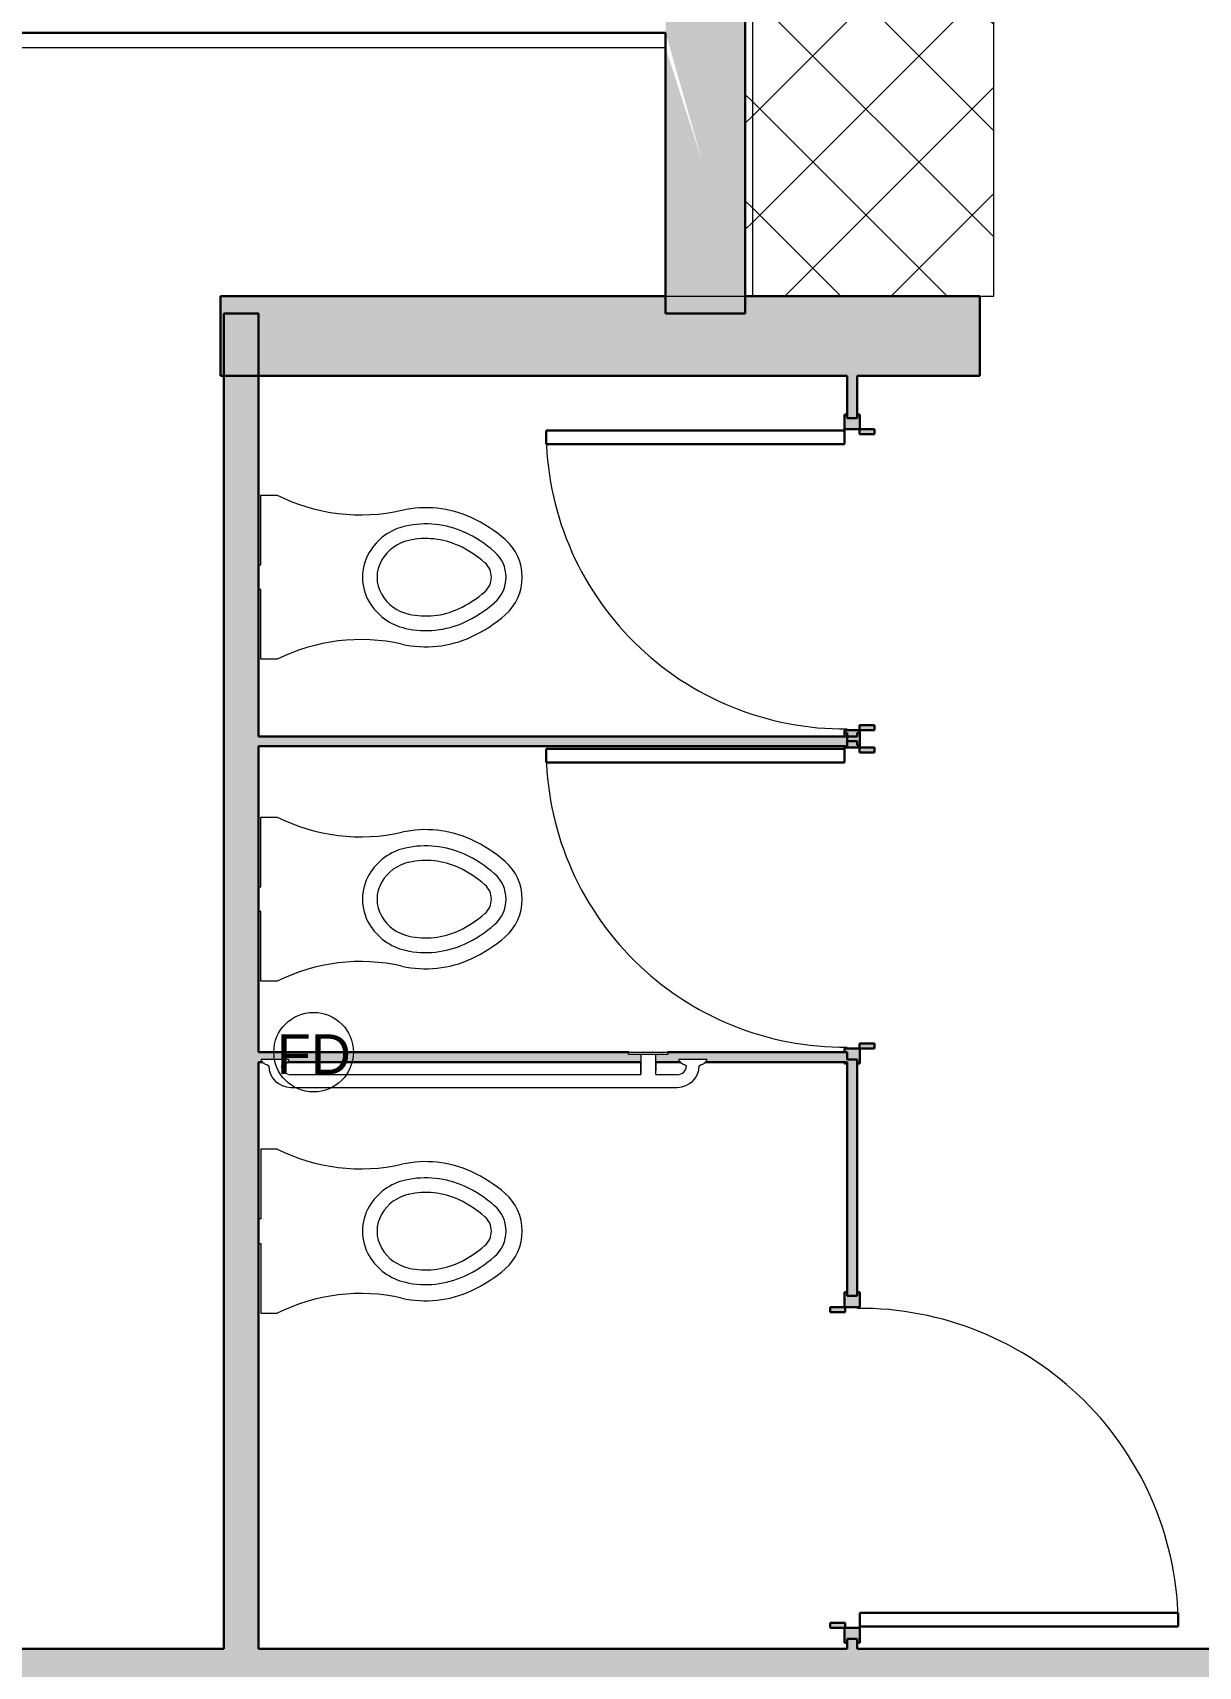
# Model space of a CAD drawing. Header units: inches. Extents: x -3744 to 107, y 238 to 2359.
# Drawn here: x -889.6 to -772.4, y 1431.6 to 1595.9 of the extents above; entities that cross this region are included whole.
import ezdxf

# ---------------------------------------------------------------- set-up
doc = ezdxf.new("R2010")
doc.units = ezdxf.units.IN
doc.header["$MEASUREMENT"] = 0
for name, color, linetype, lineweight in [('A-ANNO-NOTE', 131, 'Continuous', 9), ('A-DOOR', 31, 'Continuous', 18), ('A-WALL', 113, 'Continuous', 18), ('A-WALL-PATT', 111, 'Continuous', 18), ('I-FURN', 30, 'Continuous', 9), ('I-WALL', 2, 'Continuous', 18), ('P-SANR-FIXT', 6, 'Continuous', 18), ('Q-CASE', 31, 'Continuous', 18)]:
    doc.layers.add(name, color=color, linetype=linetype, lineweight=lineweight)
doc.styles.add('Arial_1', font='arial.ttf', dxfattribs={"height": 4})
pattern_1 = [(315, (-1616.66, -817.965), (5.341485, 5.341485), []), (45, (-1616.66, -817.965), (-5.341485, 5.341485), [])]

# ---------------------------------------------------------------- blocks, each defined once
blk = doc.blocks.new('Door - Single - Solid Door 3-7003994-Level 05  CONSTRUCTION')
at = {"layer": 'A-DOOR'}
h = blk.add_hatch(color=250, dxfattribs=at)
h.paths.add_polyline_path([(-13.63, 0.64), (-13.63, 0.41), (-13.26, 0.41), (-13.26, -0.59), (-13.63, -0.59), (-13.63, -0.86), (-12.13, -0.86), (-12.13, 0.64), (-11.63, 0.64), (-11.63, 2.14), (-12.13, 2.14), (-12.13, 0.68), (-13.63, 0.68)], flags=0)
h.paths.add_polyline_path([(19.62, 0.64), (20.12, 0.64), (20.12, -0.86), (21.62, -0.86), (21.62, -0.59), (21.24, -0.59), (21.24, 0.41), (21.62, 0.41), (21.62, 0.68), (20.12, 0.68), (20.12, 2.14), (19.62, 2.14)], flags=0)
at = {"layer": 'A-DOOR', "color": 8, "lineweight": 30}
for p, q in [((-12.13, 2.14), (-11.63, 2.14)), ((-12.13, 0.68), (-12.13, 2.14)), ((-11.63, 2.14), (-11.63, 0.64)), ((19.62, 2.14), (20.12, 2.14)), ((19.62, 0.64), (19.62, 2.14)), ((20.12, 2.14), (20.12, 0.68)), ((-13.63, 0.68), (-12.13, 0.68)), ((-13.63, 0.41), (-13.63, 0.68)), ((-12.13, 0.64), (-12.13, -0.86)), ((-11.63, 0.64), (-12.13, 0.64)), ((20.12, 0.64), (19.62, 0.64)), ((20.12, 0.68), (21.62, 0.68)), ((20.12, -0.86), (20.12, 0.64)), ((21.62, 0.68), (21.62, 0.41)), ((-13.63, -0.86), (-13.63, -0.59)), ((-12.13, -0.86), (-13.63, -0.86)), ((-10.63, -0.86), (-12.01, -0.86)), ((-12.01, -0.86), (-12.01, -32.86)), ((-10.63, -32.86), (-10.63, -0.86)), ((21.62, -0.86), (20.12, -0.86)), ((21.62, -0.59), (21.62, -0.86)), ((-12.01, -32.86), (-10.63, -32.86))]:
    blk.add_line(p, q, dxfattribs=at)
at = {"layer": 'A-DOOR', "lineweight": 9}
blk.add_arc((-12.01, -0.86), 32, 270, 0.5, dxfattribs=at)
blk = doc.blocks.new('Door - Single - Solid Door 4-V8-Level 05  CONSTRUCTION')
at = {"layer": 'A-DOOR'}
h = blk.add_hatch(color=250, dxfattribs=at)
h.paths.add_polyline_path([(20.62, -0.59), (20.49, -0.59), (20.49, -0.86), (20.62, -0.86)], flags=0)
h.paths.add_polyline_path([(20.62, 0.68), (19.12, 0.68), (19.12, 2.14), (18.62, 2.14), (18.62, 0.64), (19.12, 0.64), (19.12, -0.86), (19.49, -0.86), (19.49, -0.59), (20.24, -0.59), (20.24, 0.41), (20.62, 0.41)], flags=0)
h.paths.add_polyline_path([(-10.63, 2.14), (-11.13, 2.14), (-11.13, 0.68), (-12.63, 0.68), (-12.45, 0.55), (-11.76, 0.41), (-11.76, -0.04), (-12.01, -0.32), (-11.76, -0.59), (-11.26, -0.59), (-11.26, -0.86), (-11.13, -0.86), (-11.13, 0.64), (-10.63, 0.64), (-10.63, 0.74)], flags=0)
h.paths.add_polyline_path([(-11.51, 0.59), (-11.56, 0.55), (-11.76, 0.53)], flags=0)
h.paths.add_polyline_path([(-12.26, -0.71), (-12.51, -0.77), (-12.63, -0.86), (-12.26, -0.86)], flags=0)
at = {"layer": 'A-DOOR', "color": 8, "lineweight": 30}
for p, q in [((-11.13, 2.14), (-10.63, 2.14)), ((-11.13, 0.68), (-11.13, 2.14)), ((-10.63, 2.14), (-10.63, 0.64)), ((18.62, 2.14), (19.12, 2.14)), ((18.62, 0.64), (18.62, 2.14)), ((19.12, 2.14), (19.12, 0.68)), ((-12.63, 0.68), (-11.13, 0.68)), ((-12.63, 0.41), (-12.63, 0.68)), ((-12.26, 0.41), (-12.63, 0.41)), ((-12.26, -0.59), (-12.26, 0.41)), ((-11.13, 0.64), (-11.13, -0.86)), ((-10.63, 0.64), (-11.13, 0.64)), ((19.12, 0.64), (18.62, 0.64)), ((19.12, 0.68), (20.62, 0.68)), ((19.12, -0.86), (19.12, 0.64)), ((20.62, 0.68), (20.62, 0.41)), ((-12.63, -0.59), (-12.26, -0.59)), ((-12.63, -0.86), (-12.63, -0.59)), ((-12.26, -0.86), (-12.63, -0.86)), ((-11.13, -0.86), (-11.26, -0.86)), ((-9.63, -0.86), (-11.01, -0.86)), ((-11.01, -0.86), (-11.01, -30.86)), ((-9.63, -30.86), (-9.63, -0.86)), ((19.49, -0.86), (19.12, -0.86)), ((20.62, -0.86), (20.49, -0.86)), ((20.62, -0.59), (20.62, -0.86)), ((-11.01, -30.86), (-9.63, -30.86))]:
    blk.add_line(p, q, dxfattribs=at)
at = {"layer": 'A-DOOR', "lineweight": 9}
blk.add_arc((-11.01, -0.86), 30, 270, 0.5, dxfattribs=at)
blk = doc.blocks.new('Door - Single - Solid Door 4-V9-Level 05  CONSTRUCTION')
at = {"layer": 'A-DOOR'}
h = blk.add_hatch(color=250, dxfattribs=at)
h.paths.add_polyline_path([(20.24, -0.59), (19.99, -0.32), (20.24, -0.04), (20.24, 0.41), (19.49, 0.59), (19.37, 0.68), (19.12, 0.68), (19.12, 2.14), (18.62, 2.14), (18.62, 0.64), (19.12, 0.64), (19.12, -0.86), (19.37, -0.86), (19.49, -0.77), (19.74, -0.71), (19.74, -0.59)], flags=0)
h.paths.add_polyline_path([(-10.63, 0.64), (-10.63, 2.14), (-11.13, 2.14), (-11.13, 0.68), (-12.63, 0.68), (-12.63, 0.41), (-12.26, 0.41), (-12.26, -0.59), (-12.63, -0.59), (-12.63, -0.86), (-11.13, -0.86), (-11.13, 0.64)], flags=0)
at = {"layer": 'A-DOOR', "color": 8, "lineweight": 30}
for p, q in [((-11.13, 2.14), (-10.63, 2.14)), ((-11.13, 0.68), (-11.13, 2.14)), ((-10.63, 2.14), (-10.63, 0.64)), ((18.62, 2.14), (19.12, 2.14)), ((18.62, 0.64), (18.62, 2.14)), ((19.12, 2.14), (19.12, 0.68)), ((-12.63, 0.68), (-11.13, 0.68)), ((-12.63, 0.41), (-12.63, 0.68)), ((-11.13, 0.64), (-11.13, -0.86)), ((-10.63, 0.64), (-11.13, 0.64)), ((19.12, 0.64), (18.62, 0.64)), ((19.12, 0.68), (20.62, 0.68)), ((19.12, -0.86), (19.12, 0.64)), ((20.24, 0.41), (20.24, -0.59)), ((20.62, 0.41), (20.24, 0.41)), ((20.62, 0.68), (20.62, 0.41)), ((-12.63, -0.86), (-12.63, -0.59)), ((-11.13, -0.86), (-12.63, -0.86)), ((-9.63, -0.86), (-11.01, -0.86)), ((-11.01, -0.86), (-11.01, -30.86)), ((-9.63, -30.86), (-9.63, -0.86)), ((19.74, -0.86), (19.12, -0.86)), ((-11.01, -30.86), (-9.63, -30.86))]:
    blk.add_line(p, q, dxfattribs=at)
at = {"layer": 'A-DOOR', "lineweight": 9}
blk.add_arc((-11.01, -0.86), 30, 270, 0.5, dxfattribs=at)
blk = doc.blocks.new('P-Toilet-Wall-3D - Wall Mount-V10-Level 05  CONSTRUCTION')
at = {"layer": 'P-SANR-FIXT', "lineweight": 9}
for p, q in [((-866.65, 1542.4), (-866.65, 1549.4)), ((-866.65, 1549.4), (-865.03, 1549.4)), ((-866.89, 1542.4), (-866.65, 1542.4)), ((-866.65, 1539.9), (-866.89, 1539.9)), ((-866.65, 1532.9), (-866.65, 1539.9)), ((-865.03, 1532.9), (-866.65, 1532.9))]:
    blk.add_line(p, q, dxfattribs=at)
for centre, radius, start, end in [((-856.61, 1566.25), 18.83, 243.4615, 282.704), ((-850.07, 1537.21), 10.93, 65.296, 102.704), ((-850.86, 1540.72), 5.71, 102.704, 149.296), ((-850.07, 1537.21), 9.3, 65.296, 102.704), ((-851.39, 1534.34), 12.47, 48.704, 65.296), ((-851.39, 1534.34), 14.09, 48.704, 65.296), ((-850.86, 1540.72), 4.24, 102.704, 149.296), ((-850.07, 1537.21), 7.83, 65.296, 102.704), ((-851.39, 1534.34), 11, 48.704, 65.296), ((-845.41, 1541.15), 5.03, 311.296, 48.704), ((-851.58, 1541.15), 4.87, 149.296, 210.704), ((-851.58, 1541.15), 3.4, 149.296, 210.704), ((-845.41, 1541.15), 1.93, 311.296, 48.704), ((-845.41, 1541.15), 3.4, 311.296, 48.704), ((-850.86, 1541.58), 4.24, 210.704, 257.296), ((-851.39, 1547.96), 11, 294.704, 311.296), ((-850.86, 1541.58), 5.71, 210.704, 257.296), ((-850.07, 1545.08), 7.83, 257.296, 294.704), ((-851.39, 1547.96), 12.47, 294.704, 311.296), ((-850.07, 1545.08), 9.3, 257.296, 294.704), ((-851.39, 1547.96), 14.09, 294.704, 311.296), ((-856.61, 1516.05), 18.83, 77.296, 116.5385), ((-850.07, 1545.08), 10.93, 257.296, 294.704)]:
    blk.add_arc(centre, radius, start, end, dxfattribs=at)
blk = doc.blocks.new('P-Toilet-Wall-3D - Wall Mount-7004016-Level 05  CONSTRUCTION')
at = {"layer": 'P-SANR-FIXT', "lineweight": 9}
for p, q in [((-866.65, 1483.65), (-866.65, 1476.65)), ((-865.03, 1483.65), (-866.65, 1483.65)), ((-866.65, 1476.65), (-866.89, 1476.65)), ((-866.89, 1474.15), (-866.65, 1474.15)), ((-866.65, 1474.15), (-866.65, 1467.15)), ((-866.65, 1467.15), (-865.03, 1467.15))]:
    blk.add_line(p, q, dxfattribs=at)
for centre, radius, start, end in [((-856.61, 1500.5), 18.83, 243.4615, 282.704), ((-850.07, 1471.46), 10.93, 65.296, 102.704), ((-850.86, 1474.97), 5.71, 102.704, 149.296), ((-850.07, 1471.46), 9.3, 65.296, 102.704), ((-851.39, 1468.59), 14.09, 48.704, 65.296), ((-850.86, 1474.97), 4.24, 102.704, 149.296), ((-850.07, 1471.46), 7.83, 65.296, 102.704), ((-851.39, 1468.59), 11, 48.704, 65.296), ((-851.39, 1468.59), 12.47, 48.704, 65.296), ((-845.41, 1475.4), 5.03, 311.296, 48.704), ((-851.58, 1475.4), 4.87, 149.296, 210.704), ((-851.58, 1475.4), 3.4, 149.296, 210.704), ((-845.41, 1475.4), 1.93, 311.296, 48.704), ((-845.41, 1475.4), 3.4, 311.296, 48.704), ((-850.86, 1475.83), 4.24, 210.704, 257.296), ((-851.39, 1482.21), 11, 294.704, 311.296), ((-850.86, 1475.83), 5.71, 210.704, 257.296), ((-850.07, 1479.33), 7.83, 257.296, 294.704), ((-851.39, 1482.21), 12.47, 294.704, 311.296), ((-850.07, 1479.33), 9.3, 257.296, 294.704), ((-851.39, 1482.21), 14.09, 294.704, 311.296), ((-856.61, 1450.3), 18.83, 77.296, 116.5385), ((-850.07, 1479.33), 10.93, 257.296, 294.704)]:
    blk.add_arc(centre, radius, start, end, dxfattribs=at)
blk = doc.blocks.new('C-Counter Top - ADJ HEIGHT-6992976-Level 05  CONSTRUCTION')
at = {"layer": 'Q-CASE', "lineweight": 9}
h = blk.add_hatch(dxfattribs=at)
h.set_pattern_fill('FP_2', color=256, style=0, pattern_type=2)
h.set_pattern_definition(pattern_1)
h.paths.add_polyline_path([(-47.26, -0.75), (16.11, -0.75), (16.11, 0), (-47.26, 0)], flags=0)
h = blk.add_hatch(dxfattribs=at)
h.set_pattern_fill('FP_2', color=256, style=0, pattern_type=2)
h.set_pattern_definition(pattern_1)
h.paths.add_polyline_path([(-47.26, -11.25), (-47.26, -25), (16.11, -25), (16.11, -0.75), (-47.26, -0.75), (-47.26, -10.25)], flags=0)
for p, q in [((-47.26, -0.75), (16.11, -0.75)), ((-47.26, -23.56), (-47.26, -25)), ((-47.26, -25), (16.11, -25))]:
    blk.add_line(p, q, dxfattribs=at)
blk = doc.blocks.new('P-Grab_Bar_18in_Vertical - 18 INCH-3762424-Level 05  CONSTRUCTION')
at = {"layer": 'P-SANR-FIXT', "lineweight": 9}
for p, q in [((0.75, 2.26), (0.75, 2.25)), ((-2, 0.25), (-2, 0)), ((-1.95, 0.25), (0, 0.25)), ((-0.75, 1), (-0.75, 0.25)), ((0, 0.25), (1.95, 0.25)), ((0.75, 0.25), (0.75, 1)), ((2, 0), (2, 0.25)), ((0, 0), (-1.95, 0)), ((1.95, 0), (0, 0))]:
    blk.add_line(p, q, dxfattribs=at)
at = {"layer": 'P-SANR-FIXT', "lineweight": 9, "flags": 128}
for points in [[(-0.75, 2.25), (-0.75, 2.25), (-0.75, 2.25), (-0.75, 2.24), (-0.75, 2.23), (-0.75, 2.23), (-0.75, 2.21), (-0.75, 2.2), (-0.75, 2.19), (-0.75, 2.17), (-0.75, 2.15), (-0.75, 2.13), (-0.75, 2.11), (-0.75, 2.08), (-0.75, 2.06), (-0.75, 2.03), (-0.75, 2), (-0.75, 1.97), (-0.75, 1.94), (-0.75, 1.91), (-0.75, 1.87), (-0.75, 1.83), (-0.75, 1.8), (-0.75, 1.76), (-0.75, 1.72), (-0.75, 1.68), (-0.75, 1.63), (-0.75, 1.59), (-0.75, 1.54), (-0.75, 1.5), (-0.75, 1.45), (-0.75, 1.41), (-0.75, 1.36), (-0.75, 1.31), (-0.75, 1.26), (-0.75, 1.21), (-0.75, 1.16), (-0.75, 1.11), (-0.75, 1.06), (-0.75, 1.01), (-0.75, 1)], [(-0.75, 2.2), (-0.75, 2.21), (-0.75, 2.22), (-0.75, 2.23), (-0.75, 2.24), (-0.75, 2.24), (-0.75, 2.25), (-0.75, 2.25), (-0.75, 2.25)], [(-0.75, 1.3), (-0.75, 1.35), (-0.75, 1.39), (-0.75, 1.44), (-0.75, 1.49), (-0.75, 1.53), (-0.75, 1.58), (-0.75, 1.62), (-0.75, 1.66), (-0.75, 1.71), (-0.75, 1.75), (-0.75, 1.79), (-0.75, 1.82), (-0.75, 1.86)], [(0.75, 1), (0.75, 1.05), (0.75, 1.1), (0.75, 1.15), (0.75, 1.2), (0.75, 1.25), (0.75, 1.3), (0.75, 1.35), (0.75, 1.39), (0.75, 1.44), (0.75, 1.49), (0.75, 1.53), (0.75, 1.58), (0.75, 1.62), (0.75, 1.66), (0.75, 1.71), (0.75, 1.75), (0.75, 1.79), (0.75, 1.82), (0.75, 1.86), (0.75, 1.9), (0.75, 1.93), (0.75, 1.96), (0.75, 1.99), (0.75, 2.02), (0.75, 2.05), (0.75, 2.08), (0.75, 2.1), (0.75, 2.13), (0.75, 2.15), (0.75, 2.17), (0.75, 2.18), (0.75, 2.2), (0.75, 2.21), (0.75, 2.22), (0.75, 2.23), (0.75, 2.24), (0.75, 2.24), (0.75, 2.25), (0.75, 2.25), (0.75, 2.25)], [(0.75, 2.25), (0.75, 2.25), (0.75, 2.25), (0.75, 2.24), (0.75, 2.23), (0.75, 2.23), (0.75, 2.21), (0.75, 2.2), (0.75, 2.19), (0.75, 2.17), (0.75, 2.15), (0.75, 2.13), (0.75, 2.11), (0.75, 2.08)], [(0.75, 2), (0.75, 1.97), (0.75, 1.94), (0.75, 1.91), (0.75, 1.87), (0.75, 1.83), (0.75, 1.8), (0.75, 1.76), (0.75, 1.72), (0.75, 1.68), (0.75, 1.63), (0.75, 1.59), (0.75, 1.54), (0.75, 1.5), (0.75, 1.45), (0.75, 1.41), (0.75, 1.36), (0.75, 1.31)], [(-0.75, 1), (-0.75, 1.05), (-0.75, 1.1), (-0.75, 1.15), (-0.75, 1.2), (-0.75, 1.25), (-0.75, 1.28)], [(0.75, 1.26), (0.75, 1.21), (0.75, 1.16), (0.75, 1.11), (0.75, 1.06), (0.75, 1.01), (0.75, 1)]]:
    blk.add_lwpolyline(points, dxfattribs=at)
blk = doc.blocks.new('P-Grab_Bar-42in - 42 INCH-V13-Level 05  CONSTRUCTION')
at = {"layer": 'I-FURN'}
for p, q in [((-863.83, 1492.65), (-866.63, 1492.65)), ((-866.63, 1492.65), (-866.63, 1492.51)), ((-865.93, 1492.04), (-865.86, 1492.04)), ((-864.59, 1492.04), (-864.52, 1492.04)), ((-863.83, 1492.51), (-863.83, 1492.65)), ((-821.83, 1492.65), (-824.63, 1492.65)), ((-824.63, 1492.65), (-824.63, 1492.51)), ((-823.93, 1492.04), (-823.86, 1492.04)), ((-822.59, 1492.04), (-822.52, 1492.04)), ((-821.83, 1492.51), (-821.83, 1492.65)), ((-828.46, 1491.13), (-863.66, 1491.13)), ((-863.65, 1489.86), (-824.8, 1489.86)), ((-824.8, 1491.13), (-826.97, 1491.13))]:
    blk.add_line(p, q, dxfattribs=at)
for centre, radius, start, end in [((-866.53, 1492.51), 0.0934, 180, 271.9989), ((-866.54, 1492.32), 0.0984, 12.9529, 87.0442), ((-866.35, 1492.39), 0.0975, 209.1521, 270.844), ((-866.37, 1492.19), 0.0998, 16.0057, 79.9867), ((-866.19, 1492.27), 0.0983, 212.176, 277.8138), ((-866.18, 1491.91), 0.259, 32.2602, 89.7322), ((-865.93, 1492.07), 0.0327, 212.2602, 273.2136), ((-863.65, 1492.07), 2.21, 180.8555, 270), ((-863.65, 1492.08), 0.946, 182.3411, 269.4235), ((-864.52, 1492.07), 0.0327, 266.7864, 327.7398), ((-864.28, 1491.91), 0.259, 90.2678, 147.7398), ((-864.26, 1492.27), 0.0983, 262.1862, 327.824), ((-864.08, 1492.19), 0.0998, 100.0133, 163.9943), ((-864.1, 1492.39), 0.0975, 269.156, 330.8479), ((-863.92, 1492.32), 0.0984, 92.9558, 167.0471), ((-863.92, 1492.51), 0.0934, 268.0011, 0), ((-824.81, 1492.08), 0.946, 270.3393, 357.6607), ((-824.8, 1492.07), 2.21, 270.1144, 359.1364), ((-824.53, 1492.51), 0.0934, 180, 272), ((-824.54, 1492.32), 0.0984, 12.955, 87.045), ((-824.35, 1492.39), 0.0975, 209.1532, 270.8468), ((-824.37, 1492.19), 0.0998, 16.0117, 79.9883), ((-824.19, 1492.27), 0.0983, 212.1794, 277.8206), ((-824.18, 1491.91), 0.259, 32.2661, 89.7339), ((-823.93, 1492.07), 0.0327, 212.2661, 273.2325), ((-822.52, 1492.07), 0.0327, 266.7536, 327.7296), ((-822.28, 1491.91), 0.259, 90.2648, 147.7296), ((-822.26, 1492.27), 0.0983, 262.1743, 327.8182), ((-822.08, 1492.19), 0.0998, 100.0105, 163.9839), ((-822.1, 1492.39), 0.0975, 269.1511, 330.846), ((-821.92, 1492.32), 0.0984, 92.9544, 167.0435), ((-821.92, 1492.51), 0.0934, 267.9992, 0)]:
    blk.add_arc(centre, radius, start, end, dxfattribs=at)

msp = doc.modelspace()

# ---------------------------------------------------------------- hatches: boundary and pattern name
at = {"layer": 'A-WALL-PATT', "lineweight": 9}
h = msp.add_hatch(color=7, dxfattribs=at)
h.paths.add_polyline_path([(-821.97, 1567.65), (-817.97, 1567.65), (-817.97, 1644.79), (-825.36, 1644.79), (-819.61, 1635.45), (-825.97, 1599.23), (-825.97, 1595.9), (-822.27, 1582.86), (-825.97, 1594.4), (-825.97, 1569.4), (-825.27, 1569.09)], flags=0)
h.paths.add_polyline_path([(-817.97, 1687.59), (-817.97, 1696.15), (-825.97, 1696.15), (-825.97, 1687.59)], flags=0)
h = msp.add_hatch(color=7, dxfattribs=at)
h.paths.add_polyline_path([(-807.72, 1561.4), (-794.4, 1561.4), (-794.4, 1569.4), (-817.97, 1569.4), (-817.97, 1567.65), (-821.97, 1567.65), (-825.97, 1569.4), (-870.72, 1569.4), (-870.72, 1561.4), (-817.97, 1561.4)], flags=0)
h.paths.add_polyline_path([(-752.72, 1561.4), (-745.22, 1561.4), (-745.22, 1563.4), (-721.22, 1563.4), (-721.22, 1561.4), (-719.47, 1561.4), (-719.47, 1569.4), (-756.34, 1569.4), (-756.34, 1561.4)], flags=0)
h.paths.add_polyline_path([(-870.39, 1561.46), (-870.39, 1567.65), (-870.1, 1561.51)], flags=0)
h = msp.add_hatch(color=7, dxfattribs=at)
h.paths.add_polyline_path([(-870.39, 1433.4), (-866.89, 1433.4), (-866.89, 1561.4), (-870.39, 1561.4), (-870.39, 1444.25)], flags=0)
h.paths.add_polyline_path([(-870.39, 1561.46), (-870.1, 1561.51), (-870.39, 1567.65)], flags=0)
h = msp.add_hatch(color=7, dxfattribs=at)
h.paths.add_polyline_path([(-806.72, 1433.4), (-806.72, 1434.4), (-807.72, 1434.4), (-807.72, 1433.4), (-807.51, 1433.4)], flags=0)
h.paths.add_polyline_path([(-806.72, 1468.9), (-806.72, 1492.65), (-807.72, 1492.65), (-807.72, 1468.9)], flags=0)
h.paths.add_polyline_path([(-807.72, 1557.15), (-806.72, 1557.15), (-806.72, 1561.4), (-807.72, 1561.4)], flags=0)
msp.add_hatch(color=7, dxfattribs=at).paths.add_polyline_path([(-825.27, 1524.15), (-807.72, 1524.15), (-807.72, 1525.15), (-866.89, 1525.15), (-866.89, 1524.15), (-837.99, 1524.15)], flags=0)
h = msp.add_hatch(color=7, dxfattribs=at)
h.paths.add_polyline_path([(-824.63, 1492.65), (-824.51, 1492.41), (-824.63, 1492.51), (-824.63, 1492.58)], flags=0)
h.paths.add_polyline_path([(-821.98, 1492.4), (-807.72, 1492.41), (-807.72, 1493.4), (-825.77, 1493.4), (-825.77, 1493.15), (-826.98, 1493.15), (-826.97, 1492.4), (-824.48, 1492.41), (-824.63, 1492.65), (-821.83, 1492.65), (-821.97, 1492.41)], flags=0)
h.paths.add_polyline_path([(-866.63, 1492.65), (-866.51, 1492.41), (-866.63, 1492.51)], flags=0)
h.paths.add_polyline_path([(-858.36, 1492.4), (-828.45, 1492.4), (-828.45, 1493.15), (-829.67, 1493.15), (-829.67, 1493.4), (-866.89, 1493.4), (-866.89, 1492.4), (-866.48, 1492.41), (-866.63, 1492.65), (-863.83, 1492.65), (-863.97, 1492.4), (-863.76, 1492.4)], flags=0)
h.paths.add_polyline_path([(-863.97, 1492.4), (-863.83, 1492.65), (-863.83, 1492.51), (-863.96, 1492.4)], flags=0)
h.paths.add_polyline_path([(-821.97, 1492.4), (-821.83, 1492.65), (-821.83, 1492.51), (-821.96, 1492.4)], flags=0)
h = msp.add_hatch(color=7, dxfattribs=at)
h.paths.add_polyline_path([(-752.72, 1429.9), (-752.72, 1431.34), (-750.27, 1432.35)], flags=0)
h.paths.add_polyline_path([(-749.22, 1429.9), (-749.22, 1432.78), (-747.72, 1433.4), (-1069.72, 1433.4), (-1069.72, 1429.9), (-752.72, 1429.9)], flags=0)

# ---------------------------------------------------------------- linework, layer by layer
at = {"layer": 'A-ANNO-NOTE'}
msp.add_circle((-861.35, 1493.4), 4, dxfattribs=at)
at = {"layer": 'A-WALL', "color": 8, "lineweight": 30}
for p, q in [((-817.97, 1567.65), (-817.97, 1644.79)), ((-825.97, 1595.9), (-825.97, 1567.65)), ((-825.97, 1569.4), (-870.72, 1569.4)), ((-870.72, 1569.4), (-870.72, 1561.4)), ((-794.4, 1569.4), (-817.97, 1569.4)), ((-794.4, 1561.4), (-794.4, 1569.4)), ((-825.97, 1567.65), (-817.97, 1567.65)), ((-870.72, 1561.4), (-807.72, 1561.4)), ((-806.72, 1561.4), (-794.4, 1561.4))]:
    msp.add_line(p, q, dxfattribs=at)
at = {"layer": 'A-WALL'}
msp.add_line((-825.97, 1569.4), (-817.97, 1569.4), dxfattribs=at)
at = {"layer": 'I-WALL', "color": 8, "lineweight": 30}
for p, q in [((-893.96, 1595.9), (-825.97, 1595.9)), ((-870.39, 1567.65), (-870.39, 1433.4)), ((-866.89, 1567.65), (-870.39, 1567.65)), ((-866.89, 1525.15), (-866.89, 1567.65)), ((-807.72, 1561.4), (-807.72, 1557.15)), ((-806.72, 1557.15), (-806.72, 1561.4)), ((-807.72, 1557.15), (-806.72, 1557.15)), ((-807.72, 1525.15), (-866.89, 1525.15)), ((-807.72, 1524.15), (-807.72, 1525.15)), ((-866.89, 1524.15), (-807.72, 1524.15)), ((-866.89, 1493.4), (-866.89, 1524.15)), ((-829.67, 1493.4), (-866.89, 1493.4)), ((-807.72, 1493.4), (-825.77, 1493.4)), ((-807.72, 1492.65), (-807.72, 1493.4)), ((-866.89, 1492.4), (-866.47, 1492.4)), ((-866.89, 1433.4), (-866.89, 1492.4)), ((-863.98, 1492.4), (-828.45, 1492.4)), ((-826.98, 1492.4), (-824.47, 1492.4)), ((-821.98, 1492.4), (-807.72, 1492.4)), ((-806.72, 1492.65), (-807.72, 1492.65)), ((-807.72, 1492.4), (-807.72, 1468.9)), ((-806.72, 1468.9), (-806.72, 1492.65)), ((-807.72, 1468.9), (-806.72, 1468.9)), ((-807.72, 1434.4), (-807.72, 1433.4)), ((-806.72, 1434.4), (-807.72, 1434.4)), ((-806.72, 1433.4), (-806.72, 1434.4)), ((-870.39, 1433.4), (-898.33, 1433.4)), ((-807.72, 1433.4), (-866.89, 1433.4)), ((-725.72, 1433.4), (-806.72, 1433.4))]:
    msp.add_line(p, q, dxfattribs=at)
at = {"layer": 'I-WALL'}
msp.add_line((-893.96, 1594.4), (-825.97, 1594.4), dxfattribs=at)

# ---------------------------------------------------------------- block references
at = {"layer": 'A-DOOR'}
for name, p, rotation in [('Door - Single - Solid Door 4-V9-Level 05  CONSTRUCTION', (-807.13, 1544.89), 269.9999999999999), ('Door - Single - Solid Door 4-V8-Level 05  CONSTRUCTION', (-807.13, 1512.89), 269.9999999999999), ('Door - Single - Solid Door 3-7003994-Level 05  CONSTRUCTION', (-807.3, 1447.65), 89.99999999999993)]:
    msp.add_blockref(name, p, dxfattribs=dict(at, rotation=rotation))
at = {"layer": 'P-SANR-FIXT', "lineweight": 9}
for name, p in [('P-Toilet-Wall-3D - Wall Mount-V10-Level 05  CONSTRUCTION', (0, 0)), ('P-Toilet-Wall-3D - Wall Mount-V10-Level 05  CONSTRUCTION', (0, -32.37)), ('P-Grab_Bar-42in - 42 INCH-V13-Level 05  CONSTRUCTION', (0, 0)), ('P-Toilet-Wall-3D - Wall Mount-7004016-Level 05  CONSTRUCTION', (0, 0))]:
    msp.add_blockref(name, p, dxfattribs=at)
at = {"layer": 'P-SANR-FIXT', "lineweight": 9, "rotation": 180}
msp.add_blockref('P-Grab_Bar_18in_Vertical - 18 INCH-3762424-Level 05  CONSTRUCTION', (-827.72, 1493.4), dxfattribs=at)
at = {"layer": 'Q-CASE', "lineweight": 9, "rotation": 89.99999999999991}
msp.add_blockref('C-Counter Top - ADJ HEIGHT-6992976-Level 05  CONSTRUCTION', (-817.97, 1616.66), dxfattribs=at)

# ---------------------------------------------------------------- texts
at = {"layer": 'A-ANNO-NOTE', "insert": (-865.05, 1495.19), "char_height": 4, "width": 9.292, "attachment_point": 1, "style": 'Arial_1'}
msp.add_mtext('FD', dxfattribs=at)

doc.saveas('drawing.dxf')
